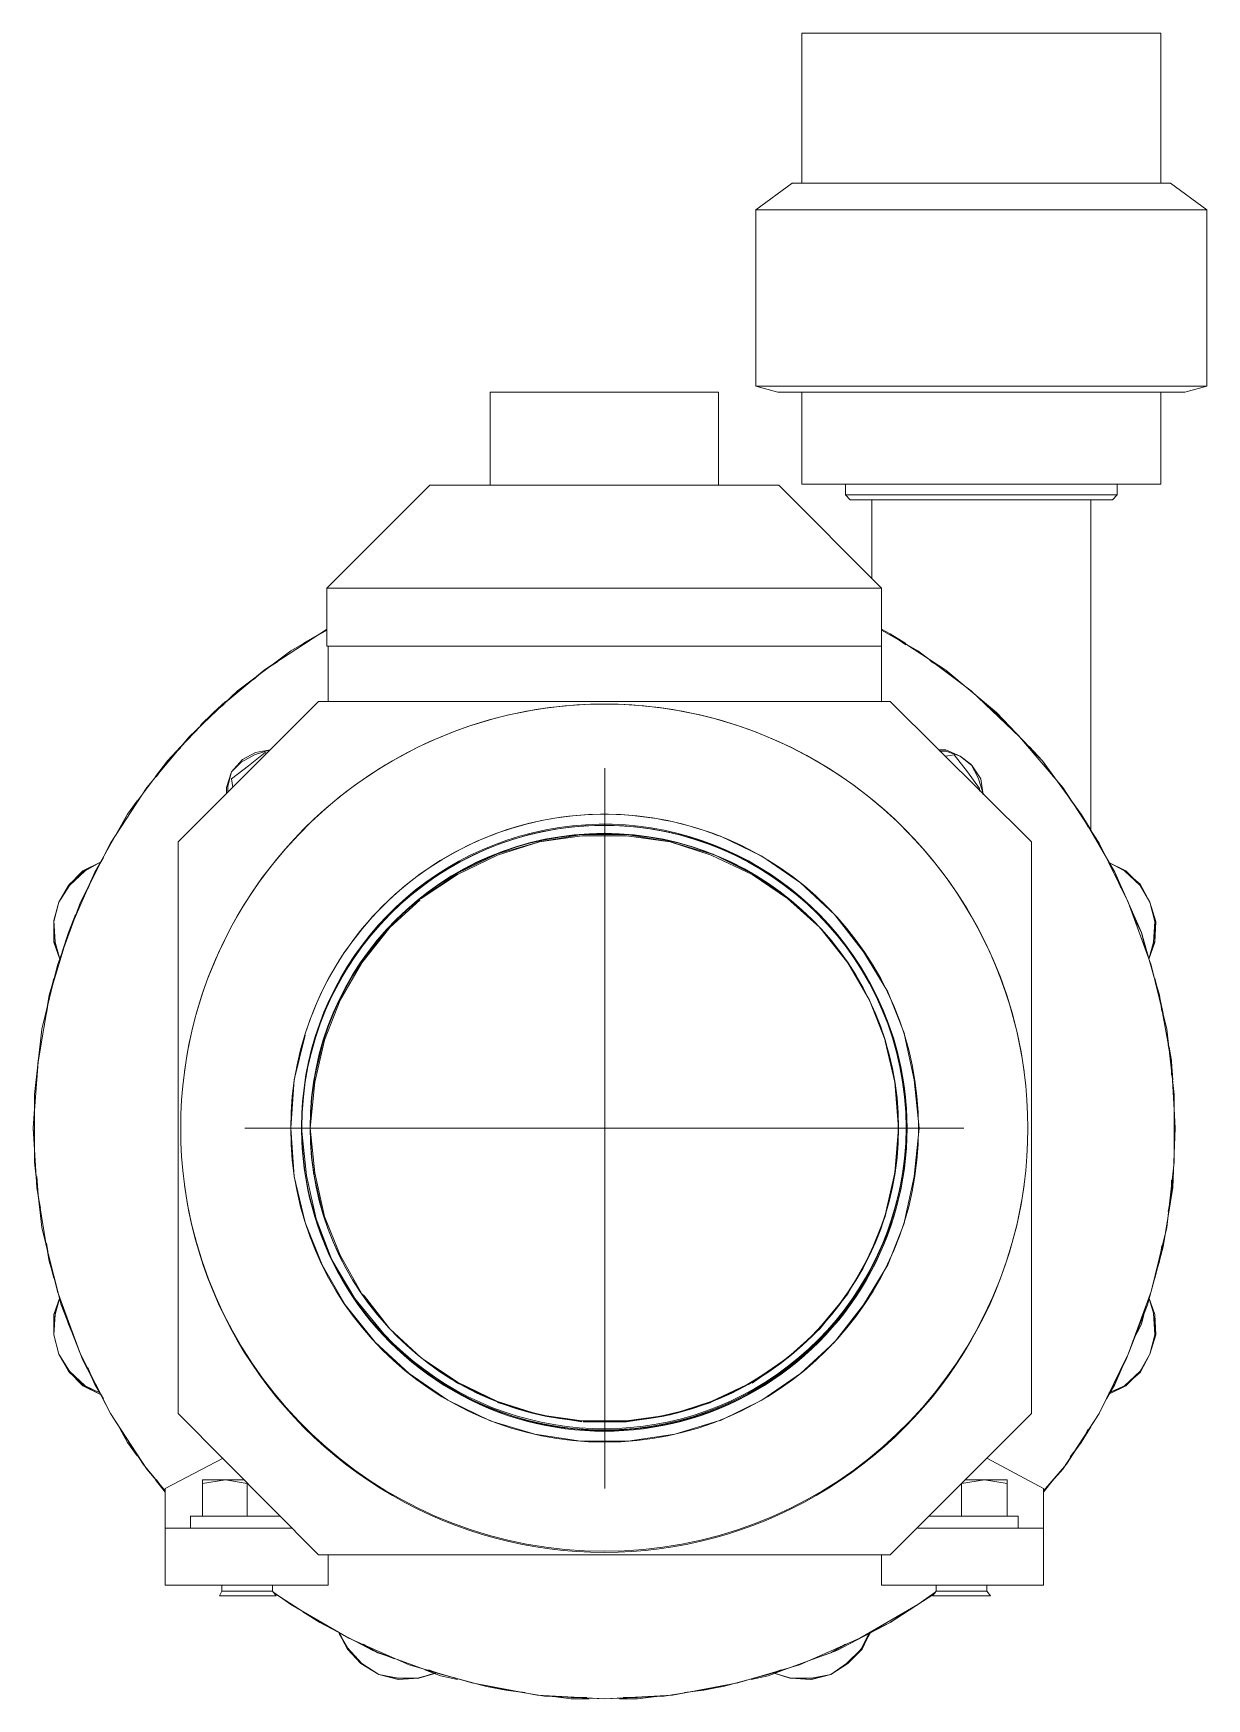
# Model space of a CAD drawing. Header units: inches. Extents: x 13 to 12015, y 11 to 4983.
# Drawn here: x 4559.5 to 4728.7, y 2897.9 to 3138 of the extents above; entities that cross this region are included whole.
import ezdxf

# ---------------------------------------------------------------- set-up
doc = ezdxf.new("R2010")
doc.units = ezdxf.units.IN
doc.header["$MEASUREMENT"] = 0
doc.layers.add('PDF _Геометрия', color=7, linetype='Continuous')

msp = doc.modelspace()

# ---------------------------------------------------------------- linework, layer by layer
at = {"layer": 'PDF _Геометрия', "lineweight": 9}
for points in [[(4716.84808, 3138.01262), (4718.59025, 3138.01262), (4721.2035, 3138.01262), (4722.07458, 3138.01262), (4721.2035, 3138.01262), (4718.59025, 3138.01262), (4714.58327, 3138.01262), (4709.18256, 3138.01262), (4702.91076, 3138.01262), (4696.29053, 3138.01262), (4689.49609, 3138.01262), (4683.2243, 3138.01262), (4677.82358, 3138.01262), (4673.8166, 3138.01262), (4671.20336, 3138.01262), (4670.33227, 3138.01262), (4670.33227, 3116.40977)], [(4675.55891, 3138.01262), (4673.81674, 3138.01262), (4671.2035, 3138.01262), (4670.33241, 3138.01262)], [(4722.0746, 3116.40976), (4722.0746, 3138.01261)], [(4668.9386, 3116.40976), (4663.7121, 3112.577)], [(4670.33227, 3116.40976), (4669.28697, 3116.40976), (4668.93854, 3116.40976), (4669.28697, 3116.40976), (4670.68071, 3116.40976), (4672.59709, 3116.40976), (4675.38455, 3116.40976)], [(4675.38452, 3116.40976), (4678.69464, 3116.40976), (4682.5274, 3116.40976), (4686.88281, 3116.40976), (4691.41244, 3116.40976), (4696.29051, 3116.40976), (4700.99435, 3116.40976), (4705.52398, 3116.40976), (4709.87939, 3116.40976), (4713.71216, 3116.40976), (4717.02227, 3116.40976), (4719.80974, 3116.40976), (4721.90033, 3116.40976), (4723.11985, 3116.40976), (4723.46828, 3116.40976)], [(4719.98409, 3116.40976), (4721.2036, 3116.40976)], [(4723.46845, 3116.40976), (4723.12002, 3116.40976), (4722.07472, 3116.40976)], [(4728.69491, 3112.57707), (4723.46842, 3116.40983)], [(4728.6949, 3112.57707), (4728.17225, 3112.57707), (4726.77852, 3112.57707), (4724.33948, 3112.57707), (4721.02937, 3112.57707), (4717.0224, 3112.57707), (4712.49276, 3112.57707), (4707.26627, 3112.57707), (4701.86556, 3112.57707), (4696.29063, 3112.57707), (4690.54148, 3112.57707), (4685.14077, 3112.57707), (4679.91427, 3112.57707), (4675.38464, 3112.57707), (4671.37766, 3112.57707), (4668.06755, 3112.57707), (4665.62852, 3112.57707), (4664.23479, 3112.57707), (4663.71214, 3112.57707), (4663.71214, 3087.14145)], [(4728.69491, 3087.14143), (4728.69491, 3112.57704)], [(4625.38447, 3086.27029), (4658.31139, 3086.27029), (4658.31139, 3072.85562)], [(4658.31129, 3086.27029), (4658.31129, 3079.65006), (4658.31129, 3073.90092), (4658.31129, 3072.85562)], [(4728.6949, 3087.14143), (4728.17225, 3087.14143), (4726.77852, 3087.14143), (4724.33948, 3087.14143), (4721.02937, 3087.14143), (4717.0224, 3087.14143), (4712.49276, 3087.14143), (4707.26627, 3087.14143), (4701.86556, 3087.14143), (4696.29063, 3087.14143), (4690.54148, 3087.14143), (4685.14077, 3087.14143), (4679.91427, 3087.14143), (4675.38464, 3087.14143), (4671.37766, 3087.14143), (4668.06755, 3087.14143), (4665.62852, 3087.14143), (4664.23479, 3087.14143), (4663.71214, 3087.14143), (4666.84803, 3086.27034)], [(4668.59018, 3086.27029), (4667.37066, 3086.27029), (4666.84801, 3086.27029), (4667.37066, 3086.27029), (4668.59018, 3086.27029), (4670.85499, 3086.27029), (4673.81667, 3086.27029), (4677.301, 3086.27029), (4681.4822, 3086.27029), (4686.18605, 3086.27029), (4691.06411, 3086.27029), (4696.29061, 3086.27029), (4701.34288, 3086.27029), (4706.22095, 3086.27029), (4710.92479, 3086.27029), (4715.10599, 3086.27029), (4718.76454, 3086.27029), (4721.552, 3086.27029), (4723.81682, 3086.27029), (4725.03633, 3086.27029), (4725.55898, 3086.27029)], [(4670.33227, 3086.27029), (4670.33227, 3073.02983)], [(4671.2035, 3086.27029), (4671.72615, 3086.27029)], [(4722.0746, 3073.02984), (4722.0746, 3086.2703)], [(4723.8168, 3086.27029), (4725.03632, 3086.27029), (4725.55897, 3086.27029), (4728.69486, 3087.14137)], [(4670.33227, 3073.02984), (4671.20336, 3073.02984), (4673.8166, 3073.02984), (4676.60407, 3073.02984)], [(4715.80288, 3073.02984), (4718.59035, 3073.02984), (4721.2036, 3073.02984), (4722.07468, 3073.02984), (4721.2036, 3073.02984), (4718.59035, 3073.02984), (4714.58337, 3073.02984), (4709.18266, 3073.02984), (4702.91086, 3073.02984), (4696.29063, 3073.02984), (4689.49619, 3073.02984), (4683.22439, 3073.02984), (4677.82368, 3073.02984), (4673.8167, 3073.02984), (4671.20345, 3073.02984), (4670.33237, 3073.02984)], [(4676.60417, 3073.02984), (4676.60417, 3071.46189)], [(4715.80288, 3071.46187), (4714.9318, 3071.46187), (4713.18964, 3071.46187), (4710.75061, 3071.46187), (4707.78892, 3071.46187), (4704.13038, 3071.46187), (4700.29761, 3071.46187), (4696.29063, 3071.46187), (4700.29761, 3071.46187), (4704.13038, 3071.46187), (4707.78892, 3071.46187), (4710.75061, 3071.46187), (4713.18964, 3071.46187), (4714.9318, 3071.46187), (4715.80288, 3071.46187), (4715.80288, 3073.02982)], [(4667.02212, 3072.85563), (4616.67354, 3072.85563)], [(4667.02212, 3072.85563), (4616.67354, 3072.85563), (4667.02212, 3072.85563)], [(4616.67364, 3072.85563), (4667.02222, 3072.85563)], [(4676.60417, 3071.46187), (4677.30103, 3070.765)], [(4680.43677, 3070.76503), (4680.43677, 3059.44096)], [(4687.92813, 3070.76503), (4687.75392, 3070.76503)], [(4711.9701, 3023.0297), (4711.9701, 3070.76503)], [(4711.9701, 3070.76503), (4711.9701, 3070.76503)], [(4715.10605, 3070.76503), (4715.80291, 3071.4619)], [(4681.83069, 3058.0472), (4681.83069, 3049.6848), (4601.86531, 3049.6848), (4601.86531, 3058.0472), (4601.86531, 3049.6848), (4601.86531, 3058.0472), (4601.86531, 3049.6848), (4681.83069, 3049.6848)], [(4681.83063, 3049.6848), (4681.83063, 3058.0472)], [(4601.86531, 3052.12391), (4600.82001, 3051.42705), (4592.80605, 3046.20055), (4585.48895, 3040.10297), (4578.86873, 3033.13431), (4573.11958, 3025.46878), (4568.41573, 3017.10639), (4564.58297, 3008.39556), (4561.79551, 2999.16209), (4560.22756, 2989.7544), (4559.53069, 2980.17249), (4559.70491, 2982.95995)], [(4601.86531, 3051.9497), (4596.63881, 3048.98802), (4588.97328, 3043.23888), (4582.00462, 3036.61865), (4575.90705, 3029.30155), (4570.68055, 3021.28759), (4566.32514, 3012.75099), (4563.01502, 3003.69172), (4560.75021, 2994.45825), (4559.70491, 2985.05056), (4559.70491, 2975.29443), (4560.75021, 2965.88674), (4563.01502, 2956.65327), (4566.32514, 2947.59401), (4570.68055, 2939.05739), (4575.90705, 2931.04344), (4578.52029, 2927.90754)], [(4598.38094, 3049.85901), (4600.81997, 3051.42696), (4601.86527, 3052.12383)], [(4598.38094, 3050.03322), (4600.81997, 3051.42695), (4601.86527, 3052.12382)], [(4724.16518, 2980.1724), (4723.81674, 2971.63579), (4722.42301, 2963.09918), (4720.1582, 2954.73679), (4717.0223, 2946.72283), (4713.18954, 2939.0573), (4708.48569, 2931.74021), (4705.17558, 2927.90745), (4707.96304, 2931.04334), (4713.18954, 2939.0573), (4717.37073, 2947.59391), (4720.68085, 2956.65317), (4722.94566, 2965.88665), (4723.99096, 2975.29434), (4723.99096, 2985.05047), (4722.94566, 2994.45816), (4720.68085, 3003.69163), (4717.37073, 3012.75089), (4713.18954, 3021.2875), (4707.96304, 3029.30146), (4701.69125, 3036.61855), (4694.72259, 3043.23879), (4687.05706, 3048.98793), (4681.83056, 3051.94961)], [(4685.31496, 3050.03331), (4683.05014, 3051.42705), (4681.83063, 3052.12391), (4683.05014, 3051.42705), (4685.31496, 3049.8591)], [(4681.83068, 3052.12383), (4683.05019, 3051.42696), (4691.06415, 3046.20047), (4698.38125, 3040.10288), (4705.00147, 3033.13423), (4710.5764, 3025.4687), (4715.45447, 3017.10631), (4719.28723, 3008.39548), (4721.90048, 2999.162), (4723.64264, 2989.75431), (4724.16529, 2980.1724), (4723.99107, 2977.38494)], [(4602.03934, 3041.67084), (4602.03934, 3049.6848), (4602.03934, 3041.84506)], [(4590.88958, 3044.63255), (4592.80596, 3046.2005), (4594.89656, 3047.59423)], [(4591.238, 3044.80676), (4592.80595, 3046.20049), (4594.72233, 3047.42001)], [(4688.79918, 3047.59429), (4691.064, 3046.20056), (4692.98038, 3044.63261)], [(4688.97357, 3047.42008), (4691.06417, 3046.20056), (4692.63212, 3044.80683)], [(4602.03934, 3041.84511), (4602.03934, 3042.54198), (4602.03934, 3044.10993), (4602.03934, 3044.63258), (4602.03934, 3044.10993), (4602.03934, 3042.54198), (4602.03934, 3041.6709)], [(4602.03946, 3041.67081), (4681.83063, 3041.67081), (4681.83063, 3042.5419), (4681.83063, 3044.10985), (4681.83063, 3044.6325), (4681.83063, 3044.10985)], [(4681.83063, 3041.67081), (4681.83063, 3042.19346), (4681.83063, 3043.5872), (4681.83063, 3044.6325), (4681.83063, 3043.5872), (4681.83063, 3042.19346), (4681.83063, 3041.84503)], [(4681.83063, 3044.10992), (4681.83063, 3042.54197), (4681.83063, 3041.84511)], [(4602.03934, 3041.67081), (4600.64561, 3041.67081), (4580.43649, 3021.4617)], [(4600.64566, 3041.67081), (4580.43655, 3021.4617), (4600.64566, 3041.67081)], [(4600.64578, 3041.67093), (4580.43666, 3021.46181), (4580.43666, 2939.0574)], [(4583.57243, 3038.18654), (4585.48881, 3040.10292), (4587.23098, 3041.67087)], [(4583.74682, 3038.36075), (4585.31477, 3039.9287), (4587.05693, 3041.32243)], [(4600.64566, 3041.67081), (4683.05008, 3041.67081)], [(4681.83058, 3041.67081), (4683.05009, 3041.67081), (4703.43343, 3021.4617)], [(4683.05015, 3041.67093), (4703.43348, 3021.46181), (4703.43348, 2939.0574)], [(4703.43348, 3021.46181), (4683.05015, 3041.67093), (4703.43348, 3021.46181)], [(4696.46475, 3041.67081), (4698.38113, 3040.10287), (4700.1233, 3038.18648)], [(4696.81317, 3041.3224), (4698.38112, 3039.92866), (4699.94907, 3038.36071)], [(4577.1265, 3030.86947), (4578.86867, 3033.13429), (4580.78505, 3035.22489)], [(4577.30071, 3030.86947), (4578.86866, 3033.13429), (4580.78504, 3035.05067)], [(4703.08506, 3035.22489), (4705.00145, 3033.13429), (4706.56939, 3030.86947)], [(4703.08506, 3035.05068), (4705.00145, 3033.1343), (4706.56939, 3030.86948)], [(4593.15431, 3034.17962), (4592.98009, 3034.35384), (4590.54106, 3032.43746), (4588.10203, 3030.52108)], [(4592.98029, 3034.35382), (4590.54126, 3032.43744), (4588.10223, 3030.52106), (4588.27645, 3029.30154)], [(4592.98009, 3034.35384), (4593.15431, 3034.17962), (4592.98009, 3034.35384)], [(4593.15448, 3034.17963), (4592.98026, 3034.35385)], [(4695.94209, 3029.12727), (4694.19993, 3031.5663), (4692.28355, 3034.00533), (4691.06403, 3033.83112)], [(4691.06408, 3033.83112), (4692.2836, 3034.00534), (4691.06408, 3033.83112)], [(4691.06408, 3033.83112), (4692.2836, 3034.00534)], [(4695.94212, 3028.77886), (4695.94212, 3029.12729), (4694.19996, 3031.56632), (4692.28358, 3034.00535)], [(4588.27626, 3029.3015), (4588.10205, 3030.52102), (4588.27626, 3029.3015)], [(4588.27626, 3029.3015), (4588.10205, 3030.52102)], [(4641.93507, 2928.25587), (4641.93507, 3032.08891)], [(4571.90004, 3023.20391), (4573.11956, 3025.46872), (4574.68751, 3027.55932)], [(4572.07425, 3023.55232), (4573.11955, 3025.46871), (4574.51328, 3027.38509)], [(4695.94212, 3028.77887), (4695.94212, 3029.12731)], [(4695.94212, 3029.12729), (4695.94212, 3028.77886), (4695.94212, 3029.12729)], [(4709.00836, 3027.55932), (4710.57631, 3025.46872), (4711.97004, 3023.20391)], [(4709.18257, 3027.38511), (4710.5763, 3025.46873), (4711.6216, 3023.55235)], [(4638.62492, 3022.50707), (4632.52734, 3021.46177), (4626.42976, 3019.7196), (4620.68061, 3016.93214)], [(4657.26603, 3019.71954), (4651.34267, 3021.4617), (4645.07088, 3022.507), (4638.79908, 3022.507)], [(4580.43666, 3021.46179), (4580.43666, 2939.05738), (4600.64578, 2918.67405)], [(4599.4262, 2980.1724), (4600.12306, 2973.72639), (4601.5168, 2967.4546), (4603.78161, 2961.87967), (4606.91751, 2956.30474), (4607.26594, 2955.95631), (4610.92449, 2951.25246), (4615.45412, 2947.07126), (4620.68061, 2943.58693), (4626.42976, 2940.79947), (4632.52734, 2938.88309), (4638.62492, 2938.01201), (4645.07093, 2938.01201), (4651.34272, 2938.88309), (4657.26608, 2940.79947), (4663.18944, 2943.58693), (4668.24173, 2947.07126), (4672.94557, 2951.25246), (4676.95255, 2956.30474), (4680.08845, 2961.87967), (4682.35326, 2967.4546), (4683.747, 2973.72639), (4684.26964, 2980.1724), (4683.747, 2986.79263), (4682.35326, 2992.89021), (4680.08845, 2998.63935), (4676.95255, 3004.04007), (4672.94557, 3009.09235), (4668.24173, 3013.27354), (4663.18944, 3016.75787), (4657.26608, 3019.54534), (4651.34272, 3021.46172), (4645.07093, 3022.3328), (4638.62492, 3022.3328), (4632.52734, 3021.46172), (4626.42976, 3019.54534), (4620.68061, 3016.75787), (4615.45412, 3013.27354), (4615.2799, 3013.27354)], [(4658.48568, 3022.33286), (4664.58326, 3019.37118), (4670.15818, 3015.53841), (4675.03625, 3011.00878), (4679.21744, 3005.60807), (4682.70177, 2999.85893), (4685.1408, 2993.76135)], [(4703.43348, 2939.05738), (4703.43348, 3021.46179)], [(4569.11252, 3018.50007), (4566.8477, 3017.28056), (4564.7571, 3015.18996), (4563.18915, 3012.75093), (4562.49229, 3010.13768), (4562.6665, 3007.00178), (4563.36337, 3004.56275)], [(4563.36343, 3004.56279), (4562.66656, 3007.00182), (4562.49234, 3009.9635), (4563.18921, 3012.75096), (4564.75716, 3015.19), (4567.02197, 3017.28059), (4569.11257, 3018.50011)], [(4567.37042, 3014.66729), (4568.41572, 3017.10632), (4569.63524, 3019.19692)], [(4567.37042, 3014.8415), (4568.41572, 3017.10631), (4569.46102, 3018.84848)], [(4663.01512, 3016.93219), (4657.44019, 3019.71965)], [(4714.23482, 3019.19691), (4715.45434, 3017.10631), (4716.49964, 3014.66728)], [(4714.40921, 3018.84849), (4715.45451, 3017.10633), (4716.32559, 3014.84151)], [(4714.58324, 3018.50007), (4716.84806, 3017.28056), (4719.11287, 3015.18996), (4720.5066, 3012.75093), (4721.20347, 3009.96346), (4721.02925, 3007.00178), (4720.33239, 3004.56275)], [(4720.33251, 3004.56279), (4721.20359, 3007.00182), (4721.20359, 3010.13772), (4720.50672, 3012.75096), (4719.11299, 3015.19), (4716.84818, 3017.28059), (4714.58336, 3018.50011)], [(4620.68063, 3016.93219), (4615.45414, 3013.27364), (4615.27992, 3013.27364)], [(4682.35326, 2992.89022), (4680.08844, 2998.63937), (4676.95254, 3004.04008), (4672.94556, 3009.09236), (4668.24172, 3013.27356), (4663.18944, 3016.9321)], [(4610.92455, 3009.09242), (4615.27997, 3013.0994), (4610.92455, 3009.09242), (4606.91757, 3004.04014), (4603.78167, 2998.63943), (4601.51686, 2992.89029), (4600.12313, 2986.79271), (4599.42626, 2980.17248)], [(4565.62823, 3010.83454), (4564.58293, 3008.39551), (4563.71185, 3005.60804), (4564.58293, 3008.39551), (4565.62823, 3011.00876)], [(4718.06761, 3011.00871), (4719.28712, 3008.39547), (4719.98399, 3005.608)], [(4718.06761, 3010.8345), (4719.28712, 3008.39547), (4719.98399, 3005.60801)], [(4610.75017, 3009.09241), (4606.9174, 3004.04013), (4603.7815, 2998.63942), (4601.51669, 2992.89027)], [(4561.44695, 2996.72301), (4561.79538, 2999.16204), (4562.49225, 3001.77529)], [(4561.44695, 2997.07143), (4561.79538, 2999.33624), (4562.49225, 3001.60106)], [(4721.20355, 3001.77526), (4721.90042, 2999.16201), (4722.42307, 2996.72298)], [(4721.20355, 3001.60105), (4721.90042, 2999.33623), (4722.24885, 2997.07142)], [(4560.05327, 2987.14114), (4560.22749, 2989.75438), (4560.57592, 2992.19341)], [(4560.05327, 2987.83797), (4560.22749, 2989.92857), (4560.57592, 2991.84495)], [(4596.63867, 2980.1724), (4597.16132, 2987.14106), (4598.72927, 2993.58708)], [(4601.3425, 2992.71601), (4599.94877, 2986.79265)], [(4683.74693, 2986.79272), (4682.3532, 2992.71608)], [(4685.14078, 2993.58706), (4686.53452, 2987.14105), (4687.23138, 2980.17239), (4686.53452, 2973.20373), (4685.14078, 2966.75772)], [(4723.12003, 2992.19339), (4723.64268, 2989.75435), (4723.8169, 2987.14111)], [(4723.29407, 2991.84497), (4723.6425, 2989.92859), (4723.6425, 2987.83799)], [(4559.70485, 2977.55926), (4559.53064, 2980.17251), (4559.70485, 2982.78576)], [(4723.9909, 2982.95993), (4724.16512, 2980.17247)], [(4723.9909, 2982.78572), (4724.16512, 2980.17247)], [(4559.70485, 2977.38496), (4559.53064, 2980.17243)], [(4559.53064, 2980.1724), (4560.05329, 2971.63579), (4561.44702, 2963.09918), (4563.53762, 2954.73679), (4566.67352, 2946.72283), (4570.6805, 2939.0573), (4575.38435, 2931.74021), (4578.52024, 2927.90745)], [(4590.01853, 2980.1724), (4693.67737, 2980.1724)], [(4608.83386, 2949.33609), (4604.47845, 2954.73681), (4601.16833, 2960.48595), (4598.7293, 2966.58353), (4597.16135, 2973.20376), (4596.63871, 2980.17242)], [(4724.16529, 2980.1724), (4723.99107, 2977.55916)], [(4560.5759, 2968.15151), (4560.22747, 2970.59054), (4560.05325, 2973.20379)], [(4560.5759, 2968.67414), (4560.22747, 2970.4163), (4560.05325, 2972.68112)], [(4599.94883, 2973.72648), (4601.34256, 2967.6289)], [(4682.35326, 2967.62879), (4683.74699, 2973.72637)], [(4723.81687, 2973.20385), (4723.64266, 2970.5906), (4723.12001, 2968.15157)], [(4723.64249, 2972.68113), (4723.64249, 2970.41632), (4723.29405, 2968.67415)], [(4601.51689, 2967.45458), (4603.7817, 2961.87965), (4606.9176, 2956.30473), (4607.26603, 2955.95629)], [(4672.94559, 2951.42678), (4676.95257, 2956.30485), (4680.08847, 2961.87977), (4682.35328, 2967.4547)], [(4685.14078, 2966.58354), (4682.70175, 2960.48596), (4679.21742, 2954.73681), (4675.03623, 2949.3361), (4670.15816, 2944.80647), (4664.58323, 2940.97371), (4658.48566, 2938.01203)], [(4562.4922, 2958.56955), (4561.79534, 2961.1828), (4561.4469, 2963.62183)], [(4562.4922, 2958.74376), (4561.79534, 2961.00857), (4561.4469, 2963.27339)], [(4722.42302, 2963.62189), (4721.90037, 2961.18286), (4721.2035, 2958.56961)], [(4722.24881, 2963.27338), (4721.90038, 2961.00856), (4721.20351, 2958.74375)], [(4562.4922, 2950.38144), (4562.66642, 2953.51734), (4563.36329, 2955.78215)], [(4563.36343, 2955.7822), (4562.66656, 2953.34317), (4562.49234, 2950.38148), (4563.18921, 2947.59402), (4564.75716, 2945.15499), (4566.84776, 2943.06439), (4569.11257, 2941.84487)], [(4607.26598, 2955.7822), (4610.75031, 2951.42678)], [(4714.58324, 2941.84482), (4716.84806, 2943.06434), (4719.11287, 2945.15494), (4720.5066, 2947.59397), (4721.20347, 2950.38143), (4721.20347, 2953.34311), (4720.33239, 2955.78214)], [(4720.33251, 2955.7822), (4721.02937, 2953.51738), (4721.20359, 2950.38148), (4720.50672, 2947.59402), (4719.11299, 2945.15499), (4716.84818, 2943.06439), (4714.58336, 2942.01909)], [(4610.92455, 2951.25249), (4615.45418, 2947.07129), (4620.68068, 2943.41274), (4626.42982, 2940.79949)], [(4663.18951, 2943.4128), (4668.24179, 2947.07134), (4672.94563, 2951.25254)], [(4569.11252, 2942.01903), (4567.02192, 2943.06433), (4564.7571, 2945.15493), (4563.18915, 2947.59396), (4562.49229, 2950.38142)], [(4580.43666, 2939.05738), (4580.43666, 2949.68459)], [(4580.43666, 2949.68451), (4580.43666, 2939.0573)], [(4658.31129, 2938.01204), (4652.0395, 2936.09566), (4645.24505, 2935.05036), (4638.45061, 2935.05036), (4631.83038, 2936.09566), (4625.38437, 2938.01204), (4619.28679, 2940.97372), (4613.71186, 2944.80648), (4608.8338, 2949.33611)], [(4683.05015, 2918.67405), (4703.43348, 2939.05738), (4703.43348, 2949.68459)], [(4703.43348, 2949.68451), (4703.43348, 2939.0573)], [(4569.63514, 2941.1479), (4568.41563, 2943.23849), (4567.37033, 2945.67752)], [(4716.49972, 2945.67752), (4715.45442, 2943.23849), (4714.23491, 2941.14789)], [(4569.46093, 2941.49631), (4568.41564, 2943.23848), (4567.37034, 2945.50329)], [(4657.44024, 2940.79948), (4663.01517, 2943.41272)], [(4716.32551, 2945.50331), (4715.45443, 2943.23849), (4714.40913, 2941.49633)], [(4580.43655, 2939.05733), (4600.64566, 2918.67399), (4602.0394, 2918.67399)], [(4580.43666, 2939.05738), (4600.64578, 2918.67405), (4580.43666, 2939.05738)], [(4600.64568, 2918.67399), (4683.05009, 2918.67399), (4703.43343, 2939.05733)], [(4626.42972, 2940.62527), (4632.5273, 2938.8831), (4638.62488, 2937.8378)], [(4638.79912, 2937.83783), (4645.07092, 2937.83783), (4651.34271, 2938.88313), (4657.26608, 2940.62529)], [(4683.05009, 2918.67399), (4703.43343, 2939.05733), (4683.05009, 2918.67399)], [(4574.6874, 2932.78549), (4573.11945, 2934.87609), (4571.89993, 2937.1409)], [(4574.51319, 2932.95979), (4573.11945, 2934.87617), (4572.07415, 2936.79255)], [(4711.9701, 2937.1409), (4710.57637, 2934.87609), (4709.00842, 2932.78549)], [(4711.62168, 2936.79248), (4710.57638, 2934.8761), (4709.18265, 2932.95972)], [(4586.88257, 2932.61128), (4578.52018, 2928.25587), (4578.52018, 2922.50672)], [(4586.88259, 2932.61128), (4578.52019, 2928.25587)], [(4586.88259, 2932.61128), (4578.52019, 2928.25587), (4586.88259, 2932.61128)], [(4696.9874, 2932.61134), (4705.17558, 2928.25592), (4705.17558, 2922.50678), (4701.51703, 2922.50678), (4705.17558, 2922.50678)], [(4696.98756, 2932.61128), (4705.17573, 2928.25587), (4696.98756, 2932.61128)], [(4696.98756, 2932.61128), (4705.17573, 2928.25587), (4705.17573, 2922.50672)], [(4577.30066, 2929.4754), (4578.52018, 2927.73324), (4577.12645, 2929.4754)], [(4583.92085, 2928.95279), (4583.92085, 2929.47544), (4583.92085, 2928.95279)], [(4583.92085, 2928.95279), (4583.92085, 2929.47544)], [(4587.23096, 2929.47542), (4584.79193, 2929.47542), (4583.92085, 2929.47542), (4583.92085, 2928.95277)], [(4589.84425, 2929.47542), (4587.23101, 2929.47542), (4583.92089, 2928.95277)], [(4587.23101, 2929.47542), (4589.67004, 2929.47542), (4589.84426, 2929.47542), (4588.97318, 2929.47542), (4587.23101, 2929.47542), (4585.48885, 2929.47542), (4584.26933, 2929.47542), (4583.9209, 2929.47542), (4584.26933, 2929.47542), (4585.31463, 2929.47542), (4587.0568, 2929.47542), (4584.79198, 2929.47542), (4583.9209, 2929.47542)], [(4583.92094, 2928.95279), (4587.23106, 2929.47544), (4590.36695, 2928.95279), (4587.23106, 2929.47544)], [(4589.84432, 2929.47542), (4587.23108, 2929.47542)], [(4693.8515, 2929.47542), (4696.63896, 2929.47542), (4693.32885, 2928.95277)], [(4693.32889, 2928.95279), (4696.639, 2929.47544), (4699.94912, 2928.95279), (4699.94912, 2929.47544), (4699.07803, 2929.47544), (4696.639, 2929.47544), (4699.94912, 2928.95279)], [(4693.85161, 2929.47542), (4696.63907, 2929.47542)], [(4699.94919, 2928.95281), (4699.94919, 2924.24896), (4693.85161, 2924.24896), (4699.94919, 2924.24896)], [(4696.63896, 2929.47542), (4699.07799, 2929.47542), (4699.94907, 2929.47542)], [(4699.94912, 2929.47546), (4699.94912, 2928.95281), (4699.94912, 2924.24896), (4699.94912, 2928.95281), (4699.94912, 2924.24896)], [(4578.52018, 2922.50678), (4578.52018, 2928.25592)], [(4578.52018, 2915.01545), (4578.52018, 2914.31858), (4578.52018, 2922.50676), (4578.52018, 2914.31858), (4578.52018, 2915.01545), (4578.52018, 2914.31858), (4578.52018, 2922.50676), (4578.52018, 2928.2559), (4578.52018, 2922.50676), (4578.52018, 2914.31858), (4586.70836, 2914.31858), (4578.52018, 2914.31858)], [(4705.17558, 2928.25587), (4705.17558, 2922.50672), (4705.17558, 2928.25587)], [(4582.17872, 2924.24896), (4583.0498, 2924.24896), (4582.70137, 2924.24896), (4582.17872, 2924.24896), (4582.70137, 2924.24896), (4584.0951, 2924.24896), (4586.35992, 2924.24896), (4588.97316, 2924.24896), (4591.93484, 2924.24896), (4594.54809, 2924.24896), (4595.07074, 2924.24896)], [(4595.07078, 2924.24896), (4594.54813, 2924.24896), (4591.93488, 2924.24896), (4588.9732, 2924.24896), (4586.35995, 2924.24896), (4584.44357, 2924.24896), (4583.04984, 2924.24896), (4582.17876, 2924.24896), (4582.17876, 2922.50679)], [(4687.05703, 2922.50678), (4689.14763, 2922.50678), (4691.93509, 2922.50678), (4694.72256, 2922.50678), (4697.51002, 2922.50678), (4699.60062, 2922.50678), (4700.99435, 2922.50678), (4701.517, 2922.50678), (4701.517, 2924.24894)], [(4700.64609, 2924.24896), (4701.51717, 2924.24896), (4700.64609, 2924.24896), (4699.25236, 2924.24896), (4697.51019, 2924.24896), (4694.89694, 2924.24896), (4691.76105, 2924.24896), (4689.1478, 2924.24896), (4688.62515, 2924.24896), (4689.1478, 2924.24896), (4691.93526, 2924.24896), (4694.72273, 2924.24896), (4697.51019, 2924.24896), (4699.60079, 2924.24896), (4700.99452, 2924.24896), (4701.51717, 2924.24896)], [(4701.517, 2924.24896), (4700.99435, 2924.24896)], [(4596.81306, 2922.50678), (4578.52032, 2922.50678), (4596.81306, 2922.50678), (4594.54824, 2922.50678), (4591.93499, 2922.50678), (4588.97331, 2922.50678), (4586.36007, 2922.50678), (4584.09525, 2922.50678), (4582.70152, 2922.50678), (4582.17887, 2922.50678)], [(4595.24499, 2922.50678), (4594.54813, 2922.50678)], [(4705.17564, 2922.50676), (4705.17564, 2914.31858), (4681.83063, 2914.31858), (4681.83063, 2918.67399), (4683.05014, 2918.67399)], [(4689.1476, 2922.50678), (4687.75387, 2922.50678)], [(4705.17558, 2915.01545), (4705.17558, 2914.31858), (4696.9874, 2914.31858), (4705.17558, 2914.31858), (4705.17558, 2922.50676)], [(4578.52011, 2914.31858), (4602.03934, 2914.31858), (4602.03934, 2915.01545), (4602.03934, 2914.31858), (4602.03934, 2918.67399), (4602.03934, 2914.31858), (4594.02538, 2914.31858)], [(4602.03934, 2915.01545), (4602.03934, 2914.31858), (4602.03934, 2918.67399), (4681.83051, 2918.67399)], [(4602.03934, 2914.31858), (4602.03934, 2918.67399)], [(4689.67037, 2914.31858), (4681.83063, 2914.31858), (4681.83063, 2915.01545), (4681.83063, 2914.31858), (4681.83063, 2918.67399), (4681.83063, 2914.31858), (4681.83063, 2915.01545)], [(4681.83066, 2918.67399), (4681.83066, 2914.31858), (4689.67041, 2914.31858), (4689.14776, 2914.31858), (4689.84462, 2914.31858), (4691.23835, 2914.31858), (4693.32895, 2914.31858), (4695.41955, 2914.31858), (4696.81328, 2914.31858), (4697.51015, 2914.31858)], [(4578.52018, 2915.01542), (4578.52018, 2914.31855)], [(4602.03934, 2915.01542), (4602.03934, 2914.31855)], [(4681.83063, 2915.01542), (4681.83063, 2914.31855)], [(4705.17558, 2915.01542), (4705.17558, 2914.31855)], [(4578.5202, 2914.31858), (4586.70838, 2914.31858), (4586.35994, 2914.31858), (4586.70838, 2914.31858), (4586.35994, 2914.31858), (4586.70838, 2914.31858), (4586.70838, 2913.4475)], [(4586.70843, 2914.31858), (4586.53422, 2914.31858), (4586.01157, 2914.31858), (4586.53422, 2914.31858), (4587.92795, 2914.31858), (4590.36698, 2914.31858), (4592.98023, 2914.31858), (4594.37396, 2914.31858), (4594.89661, 2914.31858), (4594.37396, 2914.31858), (4594.02553, 2914.31858), (4602.03949, 2914.31858), (4594.02553, 2914.31858)], [(4586.70838, 2913.44753), (4586.35994, 2912.75067)], [(4594.02549, 2914.31858), (4594.54814, 2914.31858), (4594.02549, 2914.31858), (4592.45754, 2914.31858), (4590.36694, 2914.31858), (4588.45056, 2914.31858), (4586.88261, 2914.31858), (4586.35996, 2914.31858), (4586.70839, 2914.31858), (4586.35996, 2914.31858), (4587.23104, 2914.31858)], [(4594.02553, 2913.44753), (4593.6771, 2913.44753), (4592.28336, 2913.44753), (4590.36698, 2913.44753), (4588.62482, 2913.44753), (4587.23108, 2913.44753), (4586.70843, 2913.44753), (4587.23108, 2913.44753), (4588.62482, 2913.44753), (4590.36698, 2913.44753), (4592.28336, 2913.44753), (4593.6771, 2913.44753), (4594.02553, 2913.44753), (4594.02553, 2914.31861)], [(4587.75363, 2914.31858), (4589.14737, 2914.31858), (4590.36688, 2914.31858), (4591.76061, 2914.31858), (4593.15435, 2914.31858)], [(4593.67711, 2914.31858), (4594.54819, 2914.31858), (4594.02554, 2914.31858)], [(4594.54816, 2912.75069), (4594.02551, 2913.44756)], [(4594.02553, 2914.31858), (4594.54818, 2914.31858), (4594.02553, 2914.31858)], [(4594.02553, 2914.31858), (4594.54818, 2914.31858), (4594.02553, 2914.31858)], [(4594.19974, 2913.27332), (4596.63877, 2911.53116), (4605.00116, 2906.65309), (4613.71199, 2902.82033), (4622.77125, 2900.20708), (4632.17894, 2898.46492), (4641.93507, 2897.94227)], [(4594.89658, 2912.75069), (4594.37393, 2913.09913)], [(4594.72237, 2912.9249), (4594.37393, 2913.09912)], [(4594.37395, 2913.09911), (4600.81996, 2908.91792), (4608.48549, 2904.91094), (4616.49945, 2901.94926), (4624.86184, 2899.68444), (4633.22423, 2898.29071), (4641.93505, 2897.94228)], [(4689.49618, 2913.09902), (4683.05017, 2908.91782), (4675.38464, 2904.91084), (4667.37068, 2901.94916), (4659.00829, 2899.68435), (4650.47168, 2898.29062), (4641.93507, 2897.94218), (4651.6912, 2898.46483), (4661.09889, 2900.207), (4669.98393, 2902.82025), (4678.69476, 2906.65301), (4687.05715, 2911.53107), (4689.49618, 2913.27324)], [(4689.67041, 2914.31858), (4681.83066, 2914.31858)], [(4688.97355, 2912.9249), (4689.4962, 2913.09911), (4688.79933, 2912.75068)], [(4705.17573, 2914.31858), (4696.98756, 2914.31858), (4697.51021, 2914.31858), (4696.98756, 2914.31858), (4697.16177, 2914.31858), (4697.68442, 2914.31858), (4697.16177, 2914.31858), (4695.76804, 2914.31858), (4693.32901, 2914.31858), (4690.88998, 2914.31858), (4689.32203, 2914.31858), (4688.9736, 2914.31858), (4689.32203, 2914.31858), (4689.67046, 2914.31858)], [(4690.01884, 2914.31858), (4689.14776, 2914.31858), (4689.67041, 2914.31858), (4689.67041, 2913.4475)], [(4689.67041, 2914.31858), (4689.14776, 2914.31858), (4689.67041, 2914.31858)], [(4689.67041, 2914.31858), (4689.14776, 2914.31858), (4689.67041, 2914.31858)], [(4689.67041, 2913.44753), (4689.14776, 2912.75067)], [(4696.98756, 2913.44753), (4696.46491, 2913.44753), (4695.24539, 2913.44753), (4693.32901, 2913.44753), (4691.41263, 2913.44753), (4690.19311, 2913.44753), (4689.67046, 2913.44753), (4690.19311, 2913.44753), (4691.41263, 2913.44753), (4693.32901, 2913.44753), (4695.24539, 2913.44753), (4696.46491, 2913.44753), (4696.98756, 2913.44753), (4696.98756, 2914.31861)], [(4690.54145, 2914.31858), (4691.93519, 2914.31858), (4693.32892, 2914.31858), (4694.72265, 2914.31858), (4696.11638, 2914.31858)], [(4696.63896, 2914.31858), (4697.51004, 2914.31858)], [(4697.51001, 2912.75069), (4696.98736, 2913.44756)], [(4600.81987, 2908.91791), (4598.38084, 2910.48586)], [(4600.81995, 2908.91787), (4603.25898, 2907.69836), (4600.81995, 2908.91787), (4598.38092, 2910.48582)], [(4680.61115, 2907.69833), (4683.05018, 2908.91785), (4685.31499, 2910.48579), (4683.05018, 2908.91785), (4680.43693, 2907.69833)], [(4680.26257, 2907.52415), (4678.86884, 2905.08512), (4676.95246, 2902.99452), (4674.51343, 2901.42657), (4671.72596, 2900.72971), (4668.76428, 2900.90392), (4666.32525, 2901.60079), (4668.76428, 2900.90392), (4671.55175, 2900.72971), (4674.51343, 2901.42657), (4676.95246, 2902.99452), (4679.04306, 2905.08512), (4680.08836, 2907.34994), (4679.04306, 2905.25934), (4676.95246, 2902.99452), (4674.51343, 2901.42657), (4671.72596, 2900.90392), (4668.59006, 2900.90392), (4666.32525, 2901.60079)], [(4666.32528, 2901.60076), (4668.76431, 2900.90389), (4671.72599, 2900.90389), (4674.51346, 2901.42654), (4676.77827, 2902.99449), (4678.86887, 2905.08509), (4680.08838, 2907.52412)], [(4611.62139, 2903.69145), (4609.35658, 2904.56253), (4606.91754, 2905.78205)], [(4611.27297, 2903.86566), (4609.18237, 2904.56252), (4607.09177, 2905.78204)], [(4676.77838, 2905.78196), (4674.51356, 2904.56245), (4672.07453, 2903.69136)], [(4676.60417, 2905.78196), (4674.51357, 2904.56245), (4672.59719, 2903.86558)], [(4620.68063, 2900.72971), (4618.2416, 2901.25236), (4615.97679, 2902.12344)], [(4620.50643, 2900.90392), (4618.41583, 2901.42657), (4616.49945, 2902.12344)], [(4667.71913, 2902.12339), (4665.45432, 2901.2523), (4663.01529, 2900.72966)], [(4667.37054, 2902.12339), (4665.45415, 2901.42652), (4663.36356, 2900.90387)], [(4630.43672, 2898.81332), (4627.64925, 2899.16175), (4624.86179, 2899.85862)], [(4630.26251, 2898.81332), (4627.64926, 2899.16175), (4624.8618, 2899.6844)], [(4639.67017, 2897.94218), (4637.05692, 2897.94218), (4634.09524, 2898.29062)], [(4639.32175, 2898.11648), (4637.05694, 2898.11648), (4634.26947, 2898.2907)], [(4649.77485, 2898.29069), (4646.63895, 2897.94226), (4644.02571, 2897.94226)], [(4649.42643, 2898.29069), (4646.63897, 2898.11647), (4644.54837, 2898.11647)], [(4659.00831, 2899.85866), (4656.22084, 2899.1618), (4653.43338, 2898.81337)], [(4658.8341, 2899.68446), (4656.22085, 2899.16181), (4653.43338, 2898.81337)]]:
    msp.add_lwpolyline(points, dxfattribs=at)
for points in [[(4625.38447, 3086.2703), (4625.38447, 3079.65008), (4625.38447, 3073.90093), (4625.38447, 3072.85563)], [(4601.86524, 3058.04721), (4681.83063, 3058.04721), (4667.02222, 3072.85561), (4681.83063, 3058.04721)], [(4616.67371, 3072.85561), (4601.86531, 3058.04721)], [(4616.67371, 3072.85561), (4601.86531, 3058.04721)], [(4667.02222, 3072.85561), (4681.83063, 3058.04721)], [(4676.60407, 3071.46187), (4677.47516, 3071.46187), (4679.21732, 3071.46187), (4681.65635, 3071.46187), (4684.61803, 3071.46187), (4688.27658, 3071.46187), (4692.10935, 3071.46187), (4696.29054, 3071.46187), (4692.10935, 3071.46187), (4688.27658, 3071.46187), (4684.61803, 3071.46187), (4681.65635, 3071.46187), (4679.21732, 3071.46187), (4677.47516, 3071.46187)], [(4696.29068, 3070.76503), (4692.2837, 3070.76503), (4688.62515, 3070.76503), (4685.14082, 3070.76503), (4682.17914, 3070.76503), (4679.91432, 3070.76503), (4678.34637, 3070.76503), (4677.47529, 3070.76503), (4677.30108, 3070.76503), (4677.47529, 3070.76503), (4678.34637, 3070.76503), (4679.91432, 3070.76503), (4678.34637, 3070.76503), (4677.47529, 3070.76503), (4678.34637, 3070.76503), (4679.91432, 3070.76503), (4682.35335, 3070.76503), (4685.14082, 3070.76503), (4688.27672, 3070.76503), (4692.10948, 3070.76503)], [(4712.49268, 3070.76503), (4714.06063, 3070.76503), (4714.93171, 3070.76503), (4715.10593, 3070.76503), (4714.93171, 3070.76503), (4714.06063, 3070.76503), (4712.49268, 3070.76503), (4710.22786, 3070.76503), (4707.26618, 3070.76503), (4703.95607, 3070.76503), (4700.12331, 3070.76503), (4696.29054, 3070.76503), (4700.29752, 3070.76503), (4704.13029, 3070.76503), (4707.26618, 3070.76503), (4710.05365, 3070.76503), (4712.49268, 3070.76503), (4714.06063, 3070.76503), (4714.93171, 3070.76503), (4714.06063, 3070.76503)], [(4681.83063, 3058.0472), (4681.83063, 3049.6848), (4681.83063, 3041.84506), (4681.83063, 3049.6848), (4681.83063, 3041.67084), (4681.83063, 3049.6848)], [(4681.83051, 3049.6848), (4602.03934, 3049.6848), (4602.03934, 3041.84506), (4602.03934, 3042.19349), (4602.03934, 3043.58722), (4602.03934, 3044.63252), (4602.03934, 3043.58722), (4602.03934, 3042.19349), (4602.03934, 3041.84506), (4602.03934, 3042.19349), (4602.03934, 3043.58722), (4602.03934, 3044.63252), (4602.03934, 3043.58722), (4602.03934, 3042.19349), (4602.03934, 3041.67084), (4602.03934, 3049.6848)], [(4602.03934, 3041.84511), (4602.03934, 3042.54198), (4602.03934, 3044.10993), (4602.03934, 3044.63258), (4602.03934, 3044.10993), (4602.03934, 3042.54198)], [(4681.83063, 3041.84511), (4681.83063, 3042.19355), (4681.83063, 3043.58728), (4681.83063, 3044.63258), (4681.83063, 3043.58728), (4681.83063, 3042.19355)], [(4681.83063, 3041.84511), (4681.83063, 3042.54198), (4681.83063, 3044.10993), (4681.83063, 3044.63258), (4681.83063, 3044.10993), (4681.83063, 3042.54198)], [(4681.83063, 3041.67081), (4602.03946, 3041.67081), (4600.64573, 3041.67081), (4683.05014, 3041.67081)], [(4593.67701, 3034.70216), (4591.58641, 3034.35373), (4589.67003, 3033.30843), (4588.10208, 3031.56626), (4587.40522, 3029.30145), (4587.40522, 3028.43037), (4587.40522, 3029.30145), (4588.10208, 3031.56626), (4589.67003, 3033.30843), (4591.58641, 3034.35373)], [(4593.677, 3034.70215), (4591.41219, 3034.00529), (4589.49581, 3032.95999), (4588.10207, 3031.56626), (4587.57942, 3029.47566), (4587.57942, 3028.60458), (4587.57942, 3029.47566), (4588.10207, 3031.56626), (4589.49581, 3032.95999), (4591.41219, 3034.00529)], [(4696.46483, 3028.25625), (4696.1164, 3030.52106), (4694.89688, 3032.43744), (4693.15472, 3033.83118), (4691.06412, 3034.70226), (4690.19303, 3034.70226), (4691.06412, 3034.70226), (4693.15472, 3033.83118), (4694.89688, 3032.43744), (4696.1164, 3030.52106)], [(4696.46483, 3028.43047), (4695.76796, 3030.69529), (4694.72266, 3032.61167), (4693.15472, 3033.83118), (4691.06412, 3034.52805), (4690.19303, 3034.52805), (4691.06412, 3034.52805), (4693.15472, 3033.83118), (4694.72266, 3032.61167), (4695.76796, 3030.69529)], [(4588.10223, 3030.52106), (4590.54126, 3032.43744), (4592.98029, 3034.35382), (4590.54126, 3032.43744)], [(4692.28355, 3034.00533), (4694.19993, 3031.5663), (4695.94209, 3029.12727), (4694.19993, 3031.5663)], [(4580.43666, 3021.46181), (4580.43666, 2939.0574), (4580.43666, 2949.68461), (4580.43666, 2939.0574)], [(4703.43348, 2939.05738), (4703.43348, 3021.46179), (4703.43348, 2939.05738), (4703.43348, 2949.68459)], [(4563.36343, 3004.56279), (4562.49234, 3007.00182), (4562.49234, 3009.9635), (4563.18921, 3012.75096), (4564.75716, 3015.36421), (4566.84776, 3017.28059), (4569.11257, 3018.50011), (4566.67354, 3017.28059), (4564.58294, 3015.19), (4563.18921, 3012.75096), (4562.49234, 3009.9635), (4562.49234, 3007.17604)], [(4714.58324, 3018.50007), (4716.84806, 3017.28056), (4719.11287, 3015.36418), (4720.5066, 3012.75093), (4721.37769, 3009.96346), (4721.20347, 3007.00178), (4720.33239, 3004.56275), (4721.20347, 3007.176), (4721.37769, 3009.96346), (4720.5066, 3012.75093), (4719.11287, 3015.18996), (4717.02227, 3017.28056)], [(4569.11252, 2941.84482), (4566.8477, 2943.06434), (4564.7571, 2944.98072), (4563.18915, 2947.59397), (4562.49229, 2950.38143), (4562.49229, 2953.34311), (4563.36337, 2955.78214), (4562.49229, 2953.34311), (4562.49229, 2950.38143), (4563.18915, 2947.59397), (4564.58289, 2945.15494), (4566.67348, 2943.06434)], [(4720.33251, 2955.7822), (4721.20359, 2953.34317), (4721.37781, 2950.38148), (4720.50672, 2947.59402), (4719.11299, 2944.98077), (4716.84818, 2943.06439), (4714.58336, 2941.84487), (4717.02239, 2943.06439), (4719.11299, 2945.15499), (4720.50672, 2947.59402), (4721.37781, 2950.38148), (4721.20359, 2953.34317)], [(4563.71177, 2954.7368), (4564.58285, 2951.94933), (4565.62815, 2949.5103), (4564.58285, 2951.94933)], [(4718.06771, 2949.51036), (4719.28722, 2951.94939), (4719.98409, 2954.73685), (4719.28722, 2951.94939)], [(4583.92085, 2928.95281), (4583.92085, 2924.24896)], [(4583.92085, 2928.95281), (4583.92085, 2924.24896)], [(4589.84432, 2929.47542), (4587.92794, 2929.47542), (4586.18578, 2929.47542), (4585.48891, 2929.47542), (4586.18578, 2929.47542), (4587.92794, 2929.47542)], [(4589.84432, 2929.47542), (4587.75373, 2929.47542), (4586.18578, 2929.47542), (4585.66313, 2929.47542), (4586.18578, 2929.47542), (4587.75373, 2929.47542)], [(4590.36695, 2928.95281), (4590.36695, 2924.24896)], [(4693.32898, 2928.95281), (4693.32898, 2924.24896)], [(4693.85161, 2929.47542), (4694.02583, 2929.47542), (4696.63907, 2929.47542), (4698.38124, 2929.47542), (4699.60075, 2929.47542), (4699.94919, 2929.47542), (4699.42654, 2929.47542), (4698.20702, 2929.47542), (4696.63907, 2929.47542), (4694.72269, 2929.47542), (4693.85161, 2929.47542), (4695.94221, 2929.47542), (4697.68437, 2929.47542), (4698.20702, 2929.47542), (4697.68437, 2929.47542), (4695.94221, 2929.47542)], [(4693.85161, 2929.47542), (4695.76799, 2929.47542), (4697.68437, 2929.47542), (4698.20702, 2929.47542), (4697.68437, 2929.47542), (4695.76799, 2929.47542)], [(4699.94912, 2928.95277), (4699.94912, 2929.47542)], [(4705.17552, 2927.73326), (4706.56925, 2929.47542)], [(4589.14735, 2924.24896), (4583.92085, 2924.24896)], [(4595.07077, 2924.24896), (4591.06379, 2924.24896)], [(4691.76105, 2924.24896), (4688.62515, 2924.24896)], [(4578.52021, 2922.50678), (4582.17876, 2922.50678)], [(4705.17561, 2922.50678), (4687.05709, 2922.50678)], [(4705.17558, 2922.50676), (4705.17558, 2914.31858), (4705.17558, 2915.01545), (4705.17558, 2914.31858)], [(4681.83063, 2918.67399), (4683.05014, 2918.67399), (4600.64573, 2918.67399), (4602.03946, 2918.67399)], [(4584.26927, 2914.31858), (4586.7083, 2914.31858), (4584.26927, 2914.31858), (4581.83024, 2914.31858), (4580.4365, 2914.31858), (4579.91386, 2914.31858), (4580.4365, 2914.31858), (4581.83024, 2914.31858)], [(4579.91386, 2914.31858), (4580.4365, 2914.31858), (4581.65602, 2914.31858), (4584.26927, 2914.31858), (4586.88252, 2914.31858), (4588.27625, 2914.31858), (4588.62468, 2914.31858)], [(4586.70838, 2914.31858), (4586.53416, 2914.31858), (4586.01151, 2914.31858), (4586.53416, 2914.31858)], [(4590.36695, 2912.75069), (4588.45057, 2912.75069), (4586.88262, 2912.75069), (4586.35997, 2912.75069), (4586.88262, 2912.75069), (4588.45057, 2912.75069)], [(4590.36695, 2912.75069), (4592.45755, 2912.75069), (4594.0255, 2912.75069), (4594.54815, 2912.75069), (4594.0255, 2912.75069), (4592.45755, 2912.75069), (4590.36695, 2912.75069), (4588.45057, 2912.75069), (4586.88262, 2912.75069), (4586.35997, 2912.75069), (4586.88262, 2912.75069), (4588.45057, 2912.75069)], [(4590.36695, 2912.75069), (4592.45755, 2912.75069), (4594.0255, 2912.75069), (4594.54815, 2912.75069), (4594.0255, 2912.75069), (4592.45755, 2912.75069)], [(4594.02553, 2914.31858), (4594.37396, 2914.31858), (4594.89661, 2914.31858), (4594.37396, 2914.31858)], [(4689.67041, 2914.31858), (4689.32197, 2914.31858), (4688.97354, 2914.31858), (4689.32197, 2914.31858)], [(4693.32898, 2912.75069), (4691.23838, 2912.75069), (4689.84465, 2912.75069), (4689.14778, 2912.75069), (4689.84465, 2912.75069), (4691.23838, 2912.75069)], [(4693.32898, 2912.75069), (4695.41958, 2912.75069), (4696.81331, 2912.75069), (4697.51018, 2912.75069), (4696.81331, 2912.75069), (4695.41958, 2912.75069), (4693.32898, 2912.75069), (4691.23838, 2912.75069), (4689.84465, 2912.75069), (4689.14778, 2912.75069), (4689.84465, 2912.75069), (4691.23838, 2912.75069)], [(4693.32898, 2912.75069), (4695.41958, 2912.75069), (4696.81331, 2912.75069), (4697.51018, 2912.75069), (4696.81331, 2912.75069), (4695.41958, 2912.75069)], [(4703.7819, 2914.31858), (4695.07108, 2914.31858), (4695.59373, 2914.31858), (4696.81324, 2914.31858), (4699.42649, 2914.31858), (4702.03974, 2914.31858), (4703.43347, 2914.31858)], [(4696.98736, 2914.31858), (4697.51001, 2914.31858)], [(4696.98736, 2914.31858), (4697.51001, 2914.31858)], [(4699.42649, 2914.31858), (4701.86552, 2914.31858), (4703.43347, 2914.31858), (4703.7819, 2914.31858), (4703.43347, 2914.31858), (4701.86552, 2914.31858), (4699.42649, 2914.31858), (4696.98746, 2914.31858)], [(4696.98756, 2914.31858), (4697.16177, 2914.31858), (4697.68442, 2914.31858), (4697.16177, 2914.31858)], [(4603.60737, 2907.3499), (4604.82689, 2905.08509), (4606.74327, 2902.99449), (4609.35652, 2901.42654), (4612.14398, 2900.72968), (4615.10566, 2900.90389), (4617.37048, 2901.60076), (4615.10566, 2900.90389), (4612.14398, 2900.90389), (4609.35652, 2901.42654), (4606.91749, 2902.99449), (4604.82689, 2905.25931)], [(4617.54472, 2901.60078), (4614.93148, 2900.90392), (4612.14401, 2900.7297), (4609.35655, 2901.42657), (4606.7433, 2902.99452), (4604.82692, 2905.08511), (4603.6074, 2907.52415), (4604.82692, 2905.08511), (4606.91752, 2902.99452), (4609.35655, 2901.42657), (4611.96979, 2900.90392), (4615.10569, 2900.90392)]]:
    msp.add_lwpolyline(points, close=True, dxfattribs=at)
for points in [[(4702.91086, 2980.1724, 1.00142748), (4580.78508, 2980.1724, 1.00142748)], [(4610.05333, 2950.55565), (4605.87213, 2955.60793), (4602.56202, 2961.18286), (4600.2972, 2967.10622), (4598.90347, 2973.37801), (4598.2066, 2980.17246, 1.000734832), (4685.4892, 2980.1724, 1.000734832), (4598.20673, 2980.1724, -5.275350662)]]:
    msp.add_lwpolyline(points, format="xyb", close=True, dxfattribs=at)
for centre, radius in [((4641.89917, 2980.17926), 45.2605), ((4641.78094, 2980.25233), 43.57428), ((4641.86496, 2980.22023), 43.62427), ((4641.82695, 2980.29184), 42.40092), ((4641.86889, 2980.22723), 42.40088)]:
    msp.add_circle(centre, radius, dxfattribs=at)
for centre, radius, start, end in [((4641.84795, 2980.2329), 61.08339, 7.6463993, 172.3536007), ((4641.84795, 2980.25418), 45.18467, 68.631832, 162.6066004), ((4641.84798, 2980.3135), 61.11054, 187.8337304, 352.1662696)]:
    msp.add_arc(centre, radius, start, end, dxfattribs=at)

doc.saveas('drawing.dxf')
